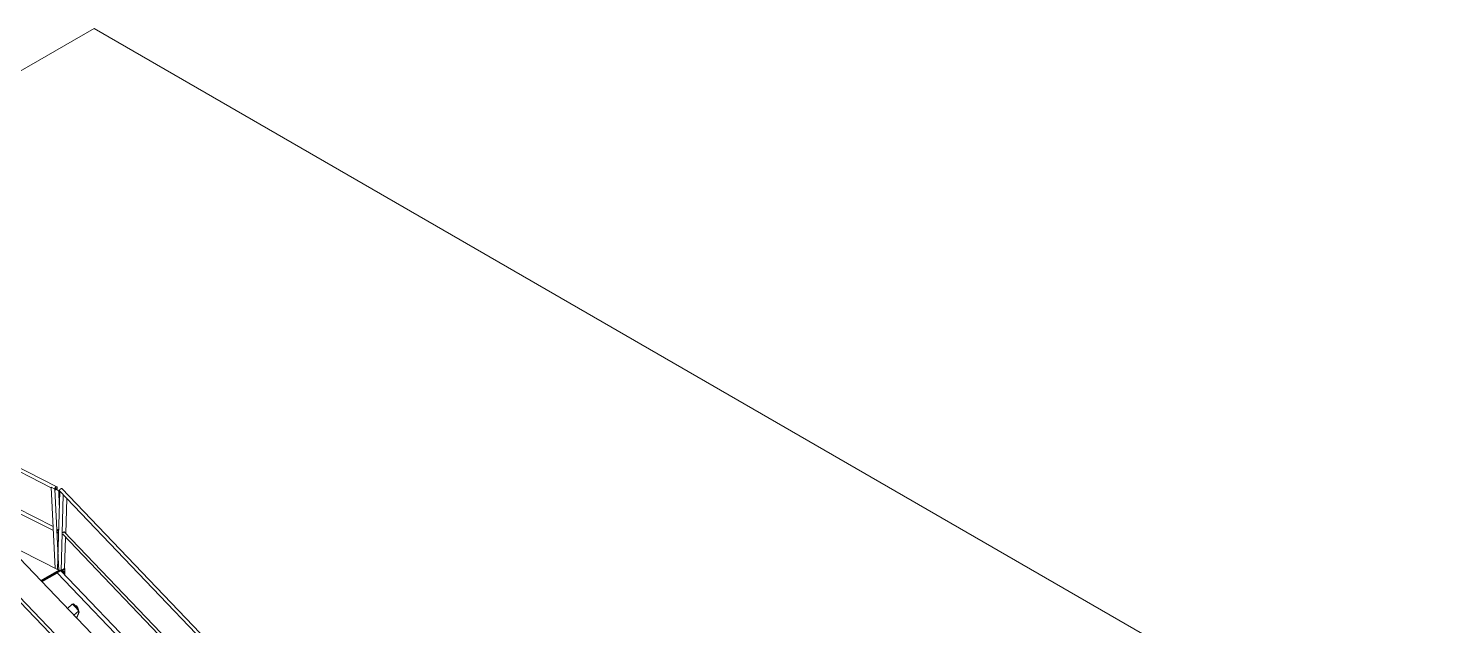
# Model space of a CAD drawing. Header units: millimetres. Extents: x 26816 to 90584, y 11074 to 56542.
# Drawn here: x 51727 to 65639, y 38067 to 43911 of the extents above; entities that cross this region are included whole.
import ezdxf

# ---------------------------------------------------------------- set-up
doc = ezdxf.new("R2010")
doc.units = ezdxf.units.MM
doc.layers.add('MAU_XAM', color=8, linetype='Continuous')
doc.layers.add('MAU_XANH', color=5, linetype='Continuous')

msp = doc.modelspace()

# ---------------------------------------------------------------- linework, layer by layer
at = {"layer": 'MAU_XAM', "linetype": 'Continuous', "lineweight": 0}
for p, q in [((52370, 43911), (48977, 41952)), ((74643, 31054), (52370, 43911))]:
    msp.add_line(p, q, dxfattribs=at)
at = {"layer": 'MAU_XANH', "linetype": 'Continuous', "lineweight": 0}
for p, q in [((50121, 40310), (67230, 22452)), ((52005, 39425), (50355, 40268)), ((49899, 40119), (68031, 21191)), ((49925, 40138), (68059, 21208)), ((51199, 39799), (51950, 39415)), ((51969, 39035), (51217, 39419)), ((51985, 39403), (51950, 39421)), ((51950, 39421), (51988, 38627)), ((51996, 39409), (51985, 39403)), ((51985, 39403), (52024, 38602)), ((51988, 39409), (51992, 39411)), ((51996, 39409), (51992, 39411)), ((51996, 39409), (52023, 39382)), ((52034, 39380), (52010, 38616)), ((52023, 39382), (52029, 39245)), ((52030, 39385), (57327, 33855)), ((57351, 33878), (52054, 39408)), ((52068, 39344), (52046, 38602)), ((52102, 39309), (52092, 38968)), ((51633, 39168), (51971, 38996)), ((52062, 38960), (53294, 37674)), ((53295, 37712), (52078, 38983)), ((52090, 38930), (52081, 38625)), ((52024, 38609), (51651, 38799)), ((51848, 38508), (52024, 38609)), ((51850, 38506), (52024, 38607)), ((52038, 38610), (51853, 38503)), ((52044, 38604), (51858, 38497)), ((51859, 38496), (52008, 38581)), ((52044, 38604), (52008, 38584)), ((52008, 38584), (57273, 33088)), ((52008, 38584), (52008, 38583)), ((52008, 38583), (57239, 33122)), ((52008, 38582), (57239, 33122)), ((52024, 38609), (52024, 38607)), ((52024, 38607), (52024, 38602)), ((52044, 38604), (52038, 38610)), ((52044, 38604), (57308, 33109)), ((52081, 38625), (52046, 38605)), ((52046, 38605), (52046, 38602)), ((52046, 38605), (52081, 38583)), ((52057, 38607), (52082, 38622)), ((52057, 38607), (52057, 38602)), ((52082, 38586), (52057, 38602)), ((52081, 38583), (52080, 38566)), ((52082, 38624), (52081, 38625)), ((52082, 38622), (52081, 38587)), ((52081, 38583), (52082, 38584)), ((52082, 38586), (52083, 38623)), ((52082, 38584), (52082, 38564)), ((52083, 38564), (52083, 38585)), ((52156, 38275), (52110, 38234)), ((52166, 38277), (52169, 38280)), ((52166, 38277), (52170, 38266)), ((52185, 38256), (52166, 38277)), ((52189, 38259), (52169, 38280)), ((52194, 38262), (52191, 38258)), ((52172, 38169), (52216, 38207)), ((52185, 38256), (52189, 38259)), ((52187, 38252), (52185, 38256)), ((52186, 38250), (52193, 38257)), ((52191, 38255), (52189, 38259)), ((52195, 38246), (52199, 38249)), ((52205, 38236), (52195, 38246)), ((52195, 38246), (52196, 38243)), ((52197, 38242), (52195, 38240)), ((52195, 38239), (52197, 38241)), ((52197, 38241), (52198, 38239)), ((52220, 38196), (52197, 38143)), ((52209, 38239), (52199, 38249)), ((52224, 38198), (52199, 38141)), ((52202, 38246), (52202, 38246)), ((52202, 38246), (52202, 38246)), ((52204, 38244), (52208, 38247)), ((52205, 38236), (52209, 38239)), ((52205, 38236), (52213, 38216)), ((52209, 38239), (52224, 38199)), ((52220, 38196), (52212, 38204)), ((52212, 38204), (52220, 38196)), ((52216, 38207), (52220, 38196)), ((52220, 38196), (52224, 38199)), ((52220, 38196), (52224, 38198))]:
    msp.add_line(p, q, dxfattribs=at)
at = {"layer": 'MAU_XANH', "linetype": 'Continuous', "lineweight": 0, "flags": 128}
for points in [[(52009, 39417), (52009, 39419), (52009, 39421), (52008, 39422), (52007, 39424), (52006, 39425), (52004, 39425), (52003, 39426), (52001, 39426), (52000, 39425), (51998, 39425), (51996, 39424), (51994, 39423), (51993, 39421), (51991, 39420), (51990, 39418), (51989, 39415), (51987, 39413), (51987, 39411), (51986, 39409), (51986, 39406), (51985, 39404), (51985, 39402), (51986, 39400), (51986, 39399), (51987, 39397), (51988, 39396), (51990, 39395), (51991, 39395), (51992, 39394), (51994, 39394), (51996, 39395), (51998, 39396), (51999, 39397), (52001, 39398), (52003, 39400), (52004, 39402), (52005, 39404), (52007, 39406), (52008, 39408), (52008, 39410), (52009, 39413), (52009, 39415), (52009, 39417)], [(52007, 39416), (52007, 39418), (52007, 39419), (52006, 39421), (52005, 39422), (52004, 39423), (52003, 39423), (52001, 39423), (52000, 39423), (51998, 39423), (51997, 39422), (51995, 39421), (51994, 39420), (51992, 39418), (51991, 39416), (51990, 39414), (51989, 39412), (51988, 39410), (51988, 39408), (51987, 39406), (51987, 39404), (51987, 39402), (51988, 39401), (51989, 39399), (51989, 39398), (51991, 39398), (51992, 39397), (51993, 39397), (51995, 39397), (51996, 39397), (51998, 39398), (51999, 39399), (52001, 39401), (52002, 39402), (52004, 39404), (52005, 39406), (52006, 39408), (52007, 39410), (52007, 39412), (52007, 39414), (52007, 39416)], [(51988, 39408), (51988, 39408), (51988, 39409)], [(52054, 39408), (52054, 39408), (52053, 39409), (52052, 39409), (52050, 39408), (52049, 39408), (52047, 39407), (52046, 39406), (52044, 39405), (52042, 39404), (52040, 39402), (52038, 39401), (52037, 39399), (52035, 39397), (52033, 39395), (52032, 39394), (52031, 39392), (52030, 39390), (52029, 39389), (52029, 39387), (52029, 39386), (52029, 39385), (52030, 39385)], [(52022, 39007), (52022, 39006), (52020, 39006), (52018, 39006), (52016, 39005), (52015, 39003), (52013, 39002), (52012, 39000), (52010, 38998), (52009, 38996), (52008, 38994), (52007, 38992), (52006, 38989), (52006, 38987), (52006, 38985), (52006, 38983), (52006, 38981), (52007, 38979), (52008, 38978), (52009, 38977), (52010, 38976), (52011, 38975), (52013, 38975), (52014, 38975), (52016, 38976), (52018, 38976), (52020, 38978), (52021, 38979)], [(52022, 39004), (52022, 39004), (52020, 39004), (52019, 39004), (52017, 39003), (52015, 39002), (52014, 39000), (52012, 38999), (52011, 38997), (52010, 38995), (52009, 38993), (52008, 38991), (52008, 38989), (52008, 38987), (52007, 38985), (52008, 38983), (52008, 38982), (52009, 38980), (52010, 38979), (52011, 38978), (52012, 38978), (52014, 38978), (52015, 38978), (52017, 38978), (52018, 38979), (52020, 38980), (52021, 38981), (52021, 38981)], [(52078, 38983), (52078, 38983), (52077, 38983), (52076, 38983), (52075, 38983), (52074, 38983), (52072, 38982), (52071, 38981), (52069, 38980), (52067, 38979), (52066, 38977), (52064, 38976), (52063, 38974), (52062, 38974)], [(52008, 38583), (52008, 38582), (52008, 38582), (52008, 38582), (52008, 38582)], [(52067, 38596), (52067, 38597), (52068, 38598), (52069, 38599), (52070, 38600), (52072, 38600), (52072, 38600), (52073, 38600), (52074, 38599), (52074, 38598), (52074, 38597), (52074, 38595), (52073, 38594), (52073, 38593), (52072, 38592)], [(52216, 38207), (52216, 38208), (52216, 38208), (52216, 38209), (52215, 38210), (52215, 38212), (52214, 38213), (52213, 38215), (52212, 38217), (52210, 38220), (52208, 38222), (52207, 38225), (52205, 38227), (52202, 38230), (52200, 38233), (52198, 38236), (52195, 38239), (52193, 38242), (52190, 38245), (52187, 38248), (52185, 38251), (52182, 38254), (52179, 38256), (52177, 38259), (52174, 38261), (52172, 38264), (52170, 38266), (52168, 38268), (52166, 38270), (52164, 38271), (52162, 38272), (52160, 38273), (52159, 38274), (52158, 38275), (52157, 38275), (52157, 38275), (52156, 38275)], [(52208, 38247), (52208, 38247), (52208, 38247), (52207, 38247), (52207, 38248), (52206, 38249), (52205, 38250), (52204, 38252), (52203, 38253), (52202, 38255), (52201, 38256), (52200, 38257), (52198, 38259), (52197, 38260), (52196, 38261), (52195, 38261), (52195, 38262), (52194, 38262), (52194, 38262)], [(52184, 38251), (52185, 38251), (52186, 38250)], [(52192, 38256), (52191, 38256), (52191, 38257), (52191, 38258), (52191, 38258), (52191, 38258), (52191, 38258), (52192, 38258), (52193, 38257)], [(52198, 38239), (52197, 38240), (52196, 38240)]]:
    msp.add_lwpolyline(points, dxfattribs=at)
at = {"layer": 'MAU_XANH', "linetype": 'Continuous', "lineweight": 0}
for centre, radius, start, end in [((52058, 38604), 2.74, 112.4128, 247.5287), ((52062, 38600), 8.31, 322.472, 0.6676), ((52062, 38600), 8.81, 323.5874, 359.5523), ((52082, 38623), 1.37, 292.4128, 67.5287), ((52082, 38585), 1.37, 292.4128, 67.5287), ((52183, 38231), 14.9, 26.7246, 36.6324), ((52192, 38239), 12.7, 23.9998, 37.2699), ((52220, 38196), 0.351, 330.4769, 12.19), ((52222, 38199), 2.11, 330.4769, 12.19)]:
    msp.add_arc(centre, radius, start, end, dxfattribs=at)

doc.saveas('drawing.dxf')
